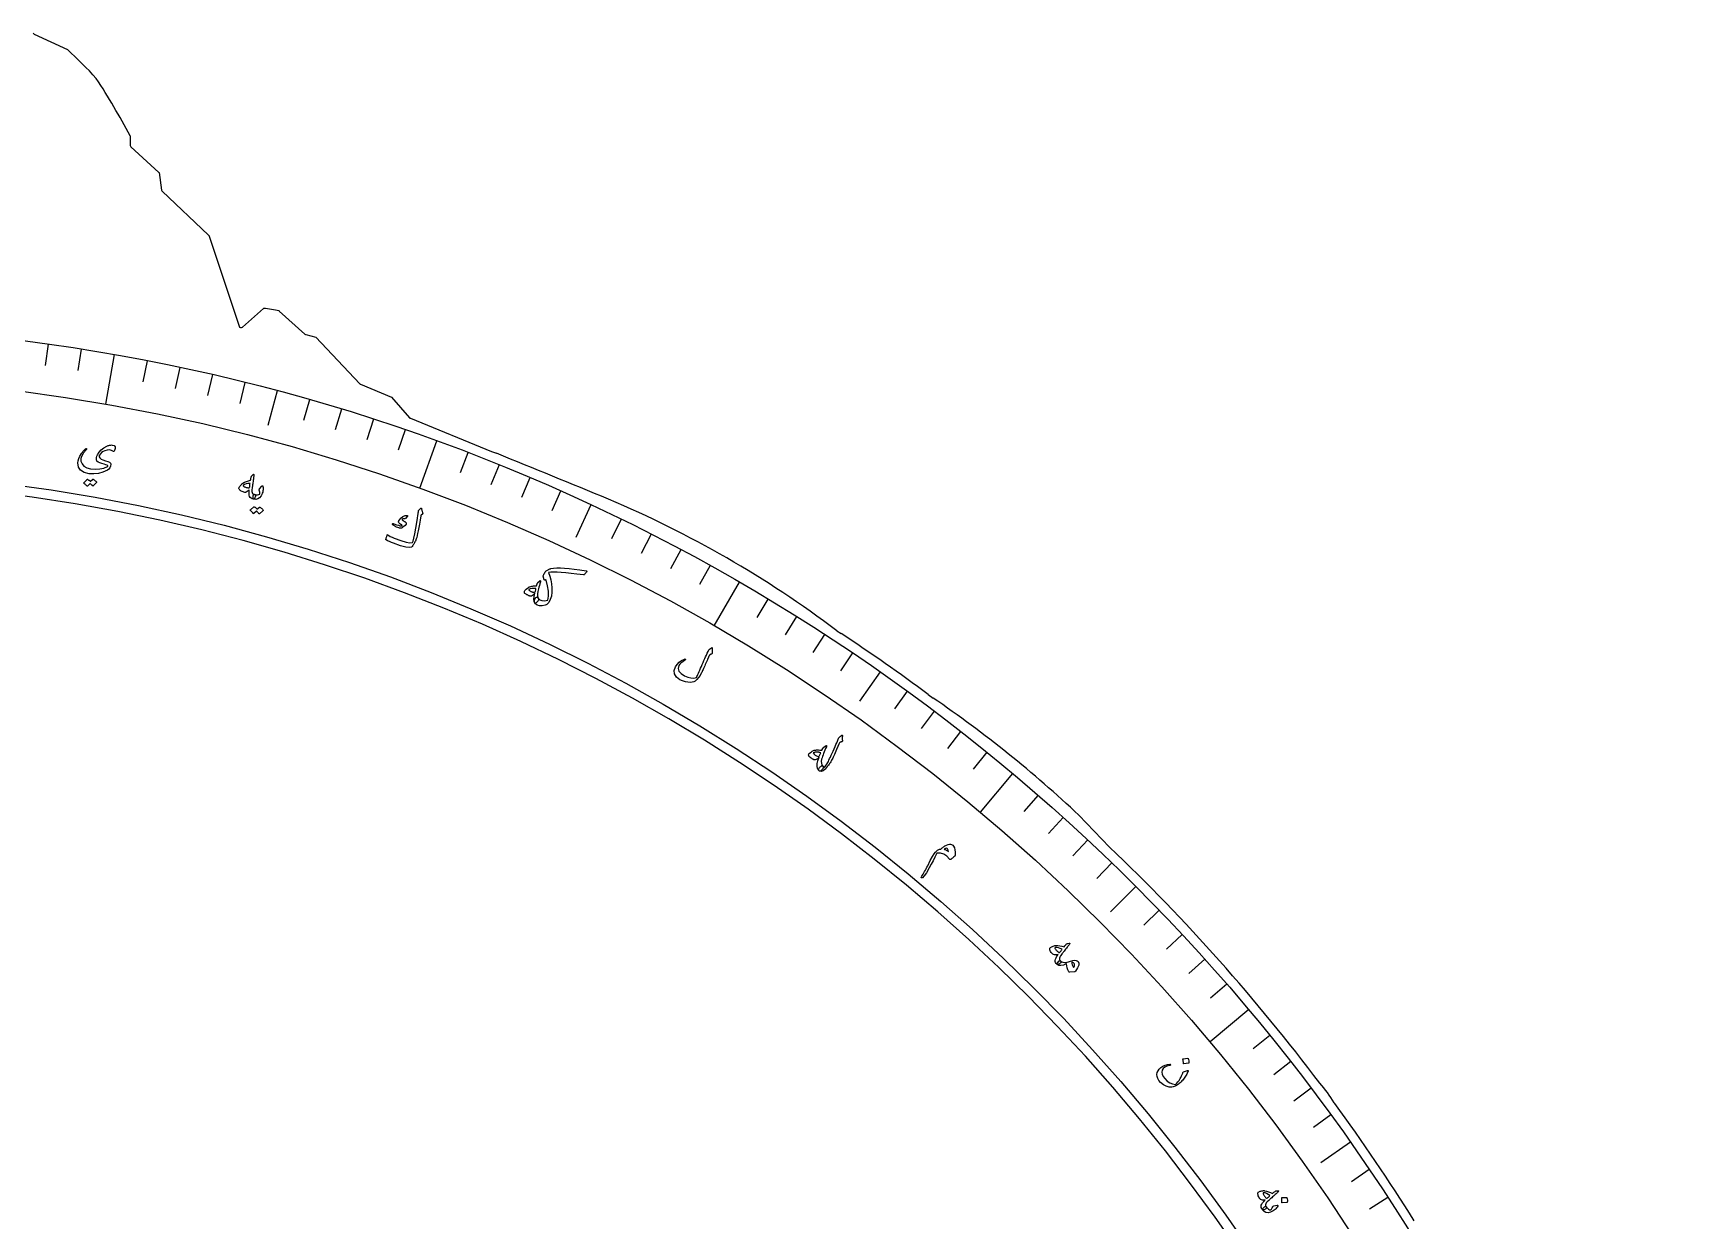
# Model space of a CAD drawing. Header units: millimetres. Extents: x -140 to 140, y -140 to 184.
# Drawn here: x 18.3 to 139.3, y 74.2 to 160.5 of the extents above; entities that cross this region are included whole.
import ezdxf

# ---------------------------------------------------------------- set-up
doc = ezdxf.new("R2010")
doc.units = ezdxf.units.MM
for name, color, linetype in [('CUT_INNER', 6, 'Continuous'), ('CUT_OUTER', 1, 'Continuous'), ('ENGRAVE', 7, 'Continuous'), ('ENGRAVE_FINE', 8, 'Continuous'), ('TEXT', 5, 'Continuous')]:
    doc.layers.add(name, color=color, linetype=linetype)

msp = doc.modelspace()

# ---------------------------------------------------------------- linework, layer by layer
at = {"layer": 'CUT_INNER'}
msp.add_arc((0, 0), 128.1, 95.976562, 87.539062, dxfattribs=at)
at = {"layer": 'CUT_OUTER'}
for points in [[(18.3798, 160.4662), (20.7954, 159.3522), (20.7983, 159.3507)], [(25.3594, 153.0787), (25.3596, 153.0748), (25.3596, 152.3849)], [(25.4087, 152.274), (27.4471, 150.4199), (27.4496, 150.4173), (27.4503, 150.4137), (27.6328, 149.1392)], [(27.6783, 149.0514), (31.0591, 145.8587), (31.0616, 145.8561), (31.063, 145.8527), (33.2705, 139.2302)], [(33.5124, 139.1655), (35.0504, 140.5323), (35.0533, 140.5346)], [(36.1927, 140.3442), (36.1954, 140.342), (38.0663, 138.6585)], [(38.1302, 138.6245), (38.8508, 138.4441), (38.8541, 138.4431), (38.8566, 138.4406), (42.0635, 135.0462)], [(42.1148, 135.0107), (44.3628, 134.0737), (44.3659, 134.0723), (44.3683, 134.0698), (45.6726, 132.5787)], [(45.7289, 132.5386), (51.6329, 130.1302), (51.9844, 129.9909)], [(76.7499, 117.0866), (77.0641, 116.8808)], [(83.3979, 112.4491), (83.7423, 112.192)], [(94.3545, 103.6599), (96.5773, 101.3547)], [(112.9192, 82.7599), (112.9587, 82.7064)]]:
    msp.add_lwpolyline(points, dxfattribs=at)
for centre, radius, start, end in [((18.4426, 160.6025), 0.15, 203.169499, 245.24133), ((-1.7768, 134.7003), 33.4257, 42.44599, 47.516204), ((-26.0699, 125.5009), 58.3567, 28.201475, 32.970577), ((25.5096, 152.3849), 0.15, 180, 227.711034), ((27.7813, 149.1605), 0.15, 188.146989, 226.639331), ((33.7096, 128.9863), 11.6262, 77.667746, 83.363414), ((33.4128, 139.2776), 0.15, 198.434949, 311.627718), ((38.1666, 138.77), 0.15, 228.01745, 255.938932), ((42.1725, 135.1492), 0.15, 223.372374, 247.372643), ((45.7855, 132.6775), 0.15, 221.178454, 247.808082), ((-1035.2653, -2543.3805), 2886.0052, 67.6936194, 67.8686167), ((29.5218, 54.338), 78.5359, 53.032837, 67.050429), ((0, 0), 140, 53.4375, 56.601563), ((35.6181, 41.4687), 85.5437, 46.63641, 55.766339), ((0.0482, 0.0439), 139.9348, 36.953979, 46.384554), ((104.7671, 77.7987), 9.5431, 31.324029, 41.876539), ((0, 0), 140, 31.992188, 36.210938)]:
    msp.add_arc(centre, radius, start, end, dxfattribs=at)
at = {"layer": 'ENGRAVE'}
for points in [[(24.1868, 137.1699), (23.5503, 133.5604)], [(36.0499, 134.5399), (35.3723, 132.0112)], [(47.6386, 130.886), (46.385, 127.4419)], [(58.8648, 126.236), (57.7584, 123.8633)], [(69.643, 120.6252), (67.8104, 117.4511)], [(79.8912, 114.0964), (78.3895, 111.9519)], [(89.5313, 106.6993), (87.1754, 103.8916)], [(98.4901, 98.4901), (96.6389, 96.6389)], [(106.6993, 89.5313), (103.8916, 87.1754)], [(114.0964, 79.8912), (111.9519, 78.3895)]]:
    msp.add_lwpolyline(points, dxfattribs=at)
for radius in [139.286, 135.6208, 128.814]:
    msp.add_circle((0, 0), radius, dxfattribs=at)
at = {"layer": 'ENGRAVE_FINE'}
for points in [[(19.3849, 137.9305), (19.1663, 136.375)], [(21.7891, 137.5712), (21.5434, 136.0197)], [(26.577, 136.7269), (26.2773, 135.185)], [(28.9592, 136.2423), (28.6326, 134.7058)], [(31.3325, 135.7161), (30.9792, 134.1856)], [(33.6963, 135.1486), (33.3163, 133.6245)], [(38.3924, 133.8903), (37.9595, 132.3803)], [(40.7233, 133.1999), (40.264, 131.6977)], [(43.0417, 132.4689), (42.5563, 130.9749)], [(45.3471, 131.6975), (44.8357, 130.2123)], [(49.9156, 130.0347), (49.3527, 128.5682)], [(52.1775, 129.1437), (51.589, 127.6873)], [(54.4234, 128.2134), (53.8096, 126.7675)], [(56.6527, 127.2441), (56.0138, 125.8091)], [(61.059, 125.1894), (60.3704, 123.7776)], [(63.2345, 124.1047), (62.5214, 122.7051)], [(65.3908, 122.9822), (64.6534, 121.5953)], [(67.5272, 121.8223), (66.7657, 120.4484)], [(71.7376, 119.3914), (70.9286, 118.045)], [(73.8103, 118.1212), (72.9779, 116.7891)], [(75.8606, 116.8151), (75.0051, 115.4977)], [(77.8877, 115.4733), (77.0094, 114.1711)], [(81.8703, 112.6847), (80.947, 111.4139)], [(83.8244, 111.2387), (82.8791, 109.9842)], [(85.753, 109.7589), (84.7859, 108.5211)], [(87.6555, 108.2456), (86.667, 107.0248)], [(91.3798, 105.1205), (90.3493, 103.935)], [(93.2005, 103.5097), (92.1495, 102.3423)], [(94.9928, 101.8673), (93.9215, 100.7185)], [(96.7562, 100.194), (95.665, 99.064)], [(100.194, 96.7562), (99.064, 95.665)], [(101.8673, 94.9928), (100.7185, 93.9215)], [(103.5097, 93.2005), (102.3423, 92.1495)], [(105.1205, 91.3798), (103.935, 90.3493)], [(108.2456, 87.6555), (107.0248, 86.667)], [(109.7589, 85.753), (108.5211, 84.7859)], [(111.2387, 83.8244), (109.9842, 82.8791)], [(112.6847, 81.8703), (111.4139, 80.947)], [(115.4733, 77.8877), (114.1711, 77.0094)], [(116.8151, 75.8606), (115.4977, 75.0051)]]:
    msp.add_lwpolyline(points, dxfattribs=at)
at = {"layer": 'TEXT'}
for points in [[(24.1001, 130.1423), (23.9827, 130.2071), (23.8435, 130.2344), (23.6824, 130.2242), (23.4997, 130.1765), (23.3793, 130.1211), (23.2743, 130.0479), (23.1847, 129.957), (23.1104, 129.8485), (23.1009, 129.8258), (23.096, 129.8013), (23.0958, 129.775), (23.1002, 129.7469), (23.1466, 129.6536), (23.2379, 129.5731), (23.374, 129.5054), (23.555, 129.4502), (23.7339, 129.3974), (23.8598, 129.3376), (23.9328, 129.2711), (23.953, 129.198), (23.9305, 129.0568), (23.8798, 128.9367), (23.801, 128.8378), (23.694, 128.76), (23.374, 128.6163), (23.0453, 128.5267), (22.7078, 128.491), (22.361, 128.5094), (21.9945, 128.5994), (21.7359, 128.7595), (21.585, 128.9904), (21.5419, 129.2923), (21.5628, 129.4506), (21.6139, 129.6177), (21.6952, 129.7937), (21.8068, 129.9785), (21.8434, 130.0289), (21.8805, 130.0773), (21.9179, 130.1236), (21.9558, 130.1678), (21.9943, 130.2102), (22.0339, 130.2509), (22.0744, 130.29), (22.1159, 130.3274), (22.1373, 130.3421), (22.155, 130.3465), (22.1689, 130.3407), (22.1791, 130.3246), (22.1832, 130.306), (22.1819, 130.2883), (22.1753, 130.2716), (22.1634, 130.2557), (21.9613, 130.0269), (21.8284, 129.8121), (21.7645, 129.6114), (21.7692, 129.425), (21.8499, 129.2158), (21.9924, 129.0536), (22.1967, 128.9382), (22.463, 128.8692), (22.8139, 128.8361), (23.1382, 128.8521), (23.4363, 128.9174), (23.7084, 129.0321), (23.7255, 129.0429), (23.7335, 129.0553), (23.7324, 129.0695), (23.7222, 129.0853), (23.6753, 129.1198), (23.5898, 129.1573), (23.4658, 129.1978), (23.3031, 129.2412), (23.1388, 129.2921), (23.0174, 129.354), (22.9391, 129.4271), (22.9037, 129.5113), (22.8968, 129.6043), (22.9071, 129.6986), (22.9344, 129.7944), (22.9789, 129.8917), (23.1005, 130.0767), (23.2528, 130.2397), (23.4359, 130.3807), (23.6499, 130.4995), (23.7061, 130.5266), (23.76, 130.5491), (23.8115, 130.5671), (23.8608, 130.5805), (23.9075, 130.5896), (23.9515, 130.5947), (23.9928, 130.5959), (24.0313, 130.593), (24.1765, 130.552), (24.2551, 130.471), (24.2671, 130.35), (24.2127, 130.1891), (24.1865, 130.1479), (24.1591, 130.1264), (24.1303, 130.1245), (24.1001, 130.1423)], [(34.3004, 128.4452), (34.3291, 128.4629), (34.3475, 128.461), (34.3556, 128.4396), (34.3533, 128.3987), (34.3496, 128.3746), (34.345, 128.3411), (34.3394, 128.2983), (34.3328, 128.2461), (34.3249, 128.1841), (34.3153, 128.1119), (34.3039, 128.0296), (34.2908, 127.9371), (34.278, 127.8462), (34.2665, 127.7648), (34.2562, 127.6929), (34.2472, 127.6306), (34.2396, 127.578), (34.2334, 127.5355), (34.2286, 127.5029), (34.2252, 127.4804), (34.2075, 127.3374), (34.2066, 127.2229), (34.2224, 127.1368), (34.2549, 127.0791), (34.2817, 127.0529), (34.3168, 127.031), (34.36, 127.0134), (34.4116, 127.0003), (34.4406, 126.9871), (34.4599, 126.9658), (34.4694, 126.9366), (34.4692, 126.8994), (34.4611, 126.8567), (34.4482, 126.8148), (34.4305, 126.7738), (34.4079, 126.7335), (34.3841, 126.7004), (34.3614, 126.6771), (34.3398, 126.6637), (34.3194, 126.6601), (34.2213, 126.6877), (34.1413, 126.7285), (34.0794, 126.7827), (34.0358, 126.8501), (34.0078, 126.9395), (33.9946, 127.0507), (33.9964, 127.1837), (34.013, 127.3386), (33.9355, 127.2623), (33.8622, 127.2056), (33.7933, 127.1685), (33.7285, 127.151), (33.6799, 127.1514), (33.6252, 127.1611), (33.5644, 127.18), (33.4973, 127.208), (33.4283, 127.2439), (33.3718, 127.2795), (33.3278, 127.3148), (33.2964, 127.3498), (33.2738, 127.3888), (33.2619, 127.4266), (33.2608, 127.463), (33.2705, 127.4982), (33.2907, 127.54), (33.3184, 127.5848), (33.3534, 127.6328), (33.3959, 127.684), (33.4415, 127.7345), (33.4802, 127.7742), (33.5121, 127.803), (33.5371, 127.821), (33.667, 127.8871), (33.805, 127.9448), (33.9512, 127.9942), (34.1055, 128.0353), (34.1198, 128.1092), (34.1329, 128.1728), (34.1448, 128.2261), (34.1555, 128.2691), (34.1672, 128.3045), (34.1822, 128.3349), (34.2005, 128.3604), (34.2221, 128.381)], [(22.6251, 128.1133), (22.6307, 128.1172), (22.6379, 128.119), (22.6466, 128.1184), (22.6569, 128.1156), (22.6918, 128.0948), (22.7252, 128.0727), (22.7572, 128.0493), (22.7878, 128.0248), (22.817, 127.9987), (22.8452, 127.9708), (22.8724, 127.9411), (22.8984, 127.9096), (22.903, 127.9005), (22.9041, 127.8916), (22.9017, 127.8829), (22.896, 127.8742), (22.6618, 127.6137), (22.6562, 127.6107), (22.6489, 127.612), (22.6398, 127.6176), (22.6291, 127.6274), (22.6221, 127.636), (22.6103, 127.6482), (22.5938, 127.6639), (22.5726, 127.6832), (22.5464, 127.7063), (22.5151, 127.7336), (22.4786, 127.765), (22.4369, 127.8005), (22.2531, 127.5981), (22.2453, 127.5923), (22.2365, 127.5921), (22.2267, 127.5975), (22.2159, 127.6086), (22.2066, 127.6182), (22.1918, 127.6327), (22.1716, 127.6521), (22.1458, 127.6764), (22.114, 127.7058), (22.0758, 127.7402), (22.0312, 127.7797), (21.98, 127.8243), (21.9751, 127.8311), (21.9735, 127.8373), (21.9752, 127.843), (21.9802, 127.8481), (22.2149, 128.0976), (22.2205, 128.1016), (22.2277, 128.1033), (22.2364, 128.1028), (22.2467, 128.1), (22.2767, 128.084), (22.3054, 128.0665), (22.3329, 128.0474), (22.3592, 128.0268), (22.3842, 128.0049), (22.4081, 127.982), (22.4308, 127.958), (22.4524, 127.933)], [(34.0705, 127.7974), (33.9206, 127.7869), (33.7886, 127.7598), (33.6747, 127.7163), (33.5789, 127.6562), (33.5711, 127.6466), (33.5687, 127.6366), (33.5718, 127.6262), (33.5803, 127.6154), (33.6154, 127.588), (33.6548, 127.5638), (33.6986, 127.5428), (33.7467, 127.5249), (33.7992, 127.5101), (33.8561, 127.4984), (33.9174, 127.4898), (33.983, 127.4844), (33.9935, 127.4849), (34.0052, 127.4876), (34.0179, 127.4926), (34.0317, 127.4998), (34.0377, 127.5313), (34.0434, 127.5645), (34.0488, 127.5993), (34.0538, 127.6357), (34.0585, 127.6737), (34.0628, 127.7133), (34.0669, 127.7546), (34.0705, 127.7974)], [(34.7624, 127.3958), (34.9323, 127.6011), (34.955, 127.6225), (34.974, 127.6272), (34.9896, 127.6151), (35.0015, 127.5862), (35.0159, 127.5054), (35.022, 127.4237), (35.0196, 127.341), (35.0087, 127.2573), (34.9891, 127.1722), (34.9604, 127.0853), (34.9226, 126.9966), (34.8756, 126.9061), (34.7689, 126.7613), (34.6406, 126.6721), (34.4908, 126.6384), (34.3194, 126.6601), (34.3037, 126.6773), (34.2939, 126.7187), (34.2903, 126.7844), (34.2926, 126.8743), (34.2989, 126.921), (34.3101, 126.9577), (34.3262, 126.9846), (34.3472, 127.0015), (34.3616, 127.0062), (34.3772, 127.0075), (34.3938, 127.0056), (34.4116, 127.0003), (34.5168, 126.9752), (34.6133, 126.9718), (34.701, 126.99), (34.7799, 127.0298), (34.784, 127.0335), (34.7866, 127.0391), (34.7876, 127.0467), (34.7872, 127.0562), (34.7869, 127.1136), (34.7799, 127.1739), (34.7659, 127.2371), (34.7452, 127.3031), (34.7392, 127.3276), (34.74, 127.3512), (34.7478, 127.374), (34.7624, 127.3958)], [(34.7615, 126.0806), (34.7675, 126.084), (34.7748, 126.0851), (34.7835, 126.0837), (34.7935, 126.0799), (34.8265, 126.0558), (34.8579, 126.0306), (34.8877, 126.0044), (34.916, 125.977), (34.9429, 125.9482), (34.9685, 125.9177), (34.9929, 125.8855), (35.016, 125.8517), (35.0197, 125.8423), (35.02, 125.8333), (35.0168, 125.8248), (35.0103, 125.8167), (34.7517, 125.5796), (34.7458, 125.5772), (34.7385, 125.5792), (34.73, 125.5856), (34.7202, 125.5964), (34.714, 125.6057), (34.7034, 125.6189), (34.6883, 125.6361), (34.6689, 125.6573), (34.6448, 125.6829), (34.616, 125.713), (34.5824, 125.7478), (34.5441, 125.7871), (34.3413, 125.6032), (34.3329, 125.5981), (34.324, 125.5987), (34.3148, 125.6051), (34.305, 125.6171), (34.2966, 125.6275), (34.2832, 125.6434), (34.2647, 125.6647), (34.2412, 125.6914), (34.2121, 125.7236), (34.1771, 125.7616), (34.1361, 125.8051), (34.0891, 125.8544), (34.0848, 125.8617), (34.0838, 125.868), (34.086, 125.8735), (34.0915, 125.8781), (34.3496, 126.1042), (34.3556, 126.1076), (34.3629, 126.1087), (34.3716, 126.1073), (34.3816, 126.1036), (34.4101, 126.0848), (34.4373, 126.0645), (34.463, 126.0429), (34.4874, 126.0199), (34.5104, 125.9957), (34.5321, 125.9706), (34.5526, 125.9445), (34.5718, 125.9176)], [(46.5413, 125.9663), (46.5478, 125.9192), (46.5559, 125.8737), (46.5658, 125.83), (46.5773, 125.7881), (46.5907, 125.7477), (46.6063, 125.7089), (46.624, 125.6717), (46.6439, 125.636), (46.6499, 125.6178), (46.6476, 125.6002), (46.637, 125.583), (46.618, 125.5662), (46.5101, 125.481), (46.4992, 125.4715), (46.4908, 125.4631), (46.485, 125.4559), (46.4817, 125.4498), (46.4324, 125.1294), (46.3856, 124.8407), (46.3413, 124.5837), (46.2998, 124.3583), (46.2608, 124.1648), (46.2243, 124.0036), (46.1903, 123.8745), (46.1589, 123.7777), (46.0919, 123.598), (46.0674, 123.5422), (46.0401, 123.4872), (46.01, 123.433), (45.9771, 123.3796), (45.9411, 123.327), (45.9018, 123.2755), (45.8593, 123.2248), (45.8135, 123.1752), (45.6711, 123.1291), (45.4068, 123.1598), (45.0202, 123.2665), (44.5108, 123.448), (44.3539, 123.5107), (44.2101, 123.5726), (44.0794, 123.6338), (43.962, 123.6943), (43.9524, 123.7032), (43.9469, 123.7132), (43.9455, 123.7243), (43.9481, 123.7367), (43.9648, 123.7944), (43.9804, 123.8467), (43.9949, 123.8938), (44.0083, 123.9355), (44.0208, 123.9724), (44.0324, 124.0048), (44.0433, 124.0329), (44.0534, 124.0566), (44.0598, 124.0696), (44.0674, 124.0755), (44.076, 124.0743), (44.0857, 124.0659), (44.1625, 124.0092), (44.2665, 123.9506), (44.3977, 123.8899), (44.5561, 123.827), (45.0347, 123.654), (45.4169, 123.54), (45.7032, 123.4857), (45.8938, 123.492), (45.9351, 123.6038), (45.9878, 123.8153), (46.0518, 124.1264), (46.1268, 124.5374), (46.1982, 124.9501), (46.2507, 125.2628), (46.2846, 125.4754), (46.2999, 125.5879), (46.3032, 125.6191), (46.3062, 125.6482), (46.3091, 125.6753), (46.3117, 125.7004), (46.314, 125.7233), (46.316, 125.7437), (46.3176, 125.7616), (46.3188, 125.7771), (46.3235, 125.8101), (46.3333, 125.8396), (46.3482, 125.8656), (46.3682, 125.8883), (46.4906, 126.0017), (46.5, 126.0089), (46.5086, 126.0128), (46.5164, 126.0133), (46.5236, 126.0104), (46.5307, 126.0023), (46.536, 125.9922), (46.5395, 125.9802), (46.5413, 125.9663)], [(45.5115, 125.476), (45.5181, 125.4726), (45.5232, 125.4676), (45.5266, 125.4611), (45.5285, 125.4532), (45.5278, 125.4469), (45.526, 125.4405), (45.5231, 125.434), (45.5191, 125.4274), (45.3703, 125.2606), (45.3536, 125.2443), (45.3381, 125.2327), (45.3238, 125.2259), (45.3107, 125.2239), (45.2593, 125.2277), (45.2134, 125.2247), (45.1729, 125.2152), (45.1379, 125.1989), (45.128, 125.1874), (45.1298, 125.1706), (45.1434, 125.1485), (45.1687, 125.1212), (45.1868, 125.1066), (45.2059, 125.0922), (45.2258, 125.0779), (45.2466, 125.0639), (45.2684, 125.05), (45.2916, 125.0362), (45.3161, 125.0223), (45.3419, 125.0085), (45.4219, 124.9355), (45.423, 124.8447), (45.3453, 124.7363), (45.189, 124.61), (45.1314, 124.5765), (45.0785, 124.5532), (45.0304, 124.5402), (44.9871, 124.5373), (44.9429, 124.5437), (44.8849, 124.5607), (44.8129, 124.5884), (44.727, 124.6268), (44.6835, 124.6474), (44.6428, 124.6685), (44.6049, 124.6901), (44.5698, 124.7123), (44.5372, 124.7343), (44.507, 124.7555), (44.479, 124.7758), (44.4534, 124.7954), (44.4391, 124.8116), (44.4304, 124.8274), (44.4273, 124.8428), (44.4297, 124.8578), (44.4372, 124.8715), (44.4478, 124.8794), (44.4616, 124.8815), (44.4786, 124.8778), (44.5315, 124.8629), (44.5911, 124.845), (44.6575, 124.8241), (44.7307, 124.8002), (44.8673, 124.7556), (44.9757, 124.7257), (45.0559, 124.7105), (45.1081, 124.7101), (45.1157, 124.7123), (45.121, 124.7169), (45.1241, 124.7239), (45.1248, 124.7332), (45.1235, 124.7397), (45.1192, 124.7467), (45.112, 124.7542), (45.1019, 124.7623), (45.0038, 124.8269), (44.9635, 124.856), (44.931, 124.8864), (44.9064, 124.9181), (44.8895, 124.9512), (44.878, 124.9871), (44.8757, 125.0207), (44.8825, 125.052), (44.8984, 125.0812), (45.041, 125.265), (45.1908, 125.3921), (45.3476, 125.4625), (45.5115, 125.476)], [(58.5111, 121.4547), (58.5507, 121.4435), (58.5693, 121.4234), (58.5669, 121.3944), (58.5436, 121.3564), (58.4292, 121.2203), (58.3979, 121.1865), (58.3682, 121.1628), (58.3401, 121.1492), (58.3135, 121.1457), (57.8461, 121.2095), (57.4212, 121.2609), (57.0389, 121.3005), (56.6992, 121.3285), (56.4022, 121.3448), (56.1481, 121.3489), (55.937, 121.3411), (55.7688, 121.3217), (55.8712, 121.059), (55.9486, 120.7859), (56.001, 120.5027), (56.0284, 120.2092), (56.0259, 119.8831), (55.9857, 119.5982), (55.9083, 119.3545), (55.794, 119.1518), (55.726, 119.0686), (55.6605, 119.0046), (55.5977, 118.96), (55.5375, 118.9346), (55.3196, 118.898), (55.1286, 118.9046), (54.9643, 118.9548), (54.8266, 119.0485), (54.7779, 119.1113), (54.7554, 119.1869), (54.759, 119.2751), (54.7888, 119.3762), (54.8241, 119.4515), (54.8625, 119.5017), (54.9038, 119.5269), (54.9482, 119.527), (54.9662, 119.5177), (54.9866, 119.5007), (55.0094, 119.4762), (55.0346, 119.4441), (55.149, 119.3347), (55.3025, 119.275), (55.4951, 119.2649), (55.7273, 119.3041), (55.7748, 119.6084), (55.7693, 119.9551), (55.7099, 120.3444), (55.5962, 120.7762), (55.5912, 120.7847), (55.5839, 120.7894), (55.5743, 120.7903), (55.5623, 120.7874), (55.5082, 120.7735), (55.4961, 120.7713), (55.4857, 120.7742), (55.4772, 120.7822), (55.4704, 120.7952), (55.3863, 121.0664), (55.3889, 121.0829), (55.4029, 121.1169), (55.428, 121.1684), (55.4645, 121.2373), (55.5056, 121.3094), (55.5434, 121.3669), (55.5777, 121.4099), (55.6087, 121.4382), (55.6547, 121.4713), (55.7001, 121.5008), (55.7446, 121.527), (55.7885, 121.5497), (55.8317, 121.5691), (55.8743, 121.5856), (55.9165, 121.5991), (55.958, 121.6096), (56.1488, 121.6361), (56.3762, 121.6499), (56.6403, 121.651), (56.9411, 121.639), (57.2785, 121.6137), (57.6527, 121.5748), (58.0635, 121.5219), (58.5111, 121.4547)], [(55.0346, 119.4441), (55.05, 119.3942), (55.0444, 119.3372), (55.0178, 119.2732), (54.9703, 119.2022), (54.905, 119.128), (54.8521, 119.0852), (54.8116, 119.074), (54.7835, 119.0942), (54.7351, 119.2191), (54.72, 119.3829), (54.7382, 119.5859), (54.7896, 119.828), (54.6918, 119.7167), (54.6063, 119.6405), (54.5332, 119.5996), (54.4725, 119.594), (54.4446, 119.6011), (54.4152, 119.6104), (54.3844, 119.6219), (54.3523, 119.6357), (54.3188, 119.6512), (54.2839, 119.6679), (54.2477, 119.6856), (54.2101, 119.7045), (54.1455, 119.7416), (54.0962, 119.7743), (54.062, 119.8029), (54.0431, 119.8273), (54.0264, 119.8818), (54.0229, 119.9298), (54.0325, 119.9714), (54.0553, 120.0065), (54.1621, 120.1092), (54.2503, 120.187), (54.3199, 120.2399), (54.3707, 120.2679), (54.4311, 120.289), (54.4932, 120.3071), (54.5569, 120.3222), (54.6224, 120.3345), (54.69, 120.3438), (54.7604, 120.3502), (54.8336, 120.3538), (54.9095, 120.3544), (54.955, 120.5015), (54.9645, 120.5318), (54.9762, 120.5574), (54.99, 120.5783), (55.006, 120.5944), (55.1543, 120.7203), (55.1791, 120.733), (55.1933, 120.7251), (55.1971, 120.6967), (55.1905, 120.6479), (55.1489, 120.5015), (55.1116, 120.3669), (55.0786, 120.2441), (55.0498, 120.133), (55.0259, 120.0338), (55.0073, 119.9463), (54.9942, 119.8706), (54.9864, 119.8068), (54.9818, 119.6971), (54.9883, 119.6002), (55.0059, 119.5158), (55.0346, 119.4441)], [(54.8658, 120.1548), (54.6978, 120.1695), (54.5535, 120.1615), (54.4329, 120.1307), (54.336, 120.0773), (54.3549, 120.0473), (54.3829, 120.0174), (54.4201, 119.9877), (54.4665, 119.958), (54.4945, 119.9438), (54.5233, 119.9306), (54.5528, 119.9184), (54.583, 119.9072), (54.6141, 119.8975), (54.6464, 119.8896), (54.6798, 119.8837), (54.7143, 119.8796), (54.7594, 119.8865), (54.7962, 119.9176), (54.8247, 119.9729), (54.8449, 120.0524), (54.851, 120.0905), (54.8565, 120.1203), (54.8614, 120.1417), (54.8658, 120.1548)], [(67.6261, 115.8463), (67.6382, 115.8531), (67.6503, 115.856), (67.6623, 115.8549), (67.6743, 115.8499), (67.6844, 115.8415), (67.6905, 115.8302), (67.6927, 115.8162), (67.6909, 115.7994), (67.6776, 115.7031), (67.6725, 115.6162), (67.6757, 115.5386), (67.6872, 115.4703), (67.6889, 115.4472), (67.681, 115.4263), (67.6634, 115.4077), (67.6363, 115.3913), (67.6211, 115.3846), (67.6066, 115.378), (67.5928, 115.3716), (67.5797, 115.3654), (67.5674, 115.3596), (67.556, 115.3544), (67.5455, 115.3497), (67.536, 115.3457), (67.5193, 115.3378), (67.5038, 115.326), (67.4893, 115.3101), (67.4759, 115.2901), (67.4458, 115.2293), (67.4138, 115.1625), (67.3801, 115.0897), (67.3445, 115.0108), (67.3069, 114.9261), (67.2671, 114.8356), (67.2249, 114.7393), (67.1806, 114.6372), (67.1377, 114.5346), (67.0966, 114.4385), (67.0574, 114.349), (67.02, 114.2661), (66.9846, 114.1894), (66.9512, 114.1187), (66.9198, 114.0538), (66.8905, 113.9948), (66.7965, 113.8244), (66.6895, 113.6736), (66.5697, 113.5421), (66.437, 113.4301), (66.3398, 113.3756), (66.2199, 113.3427), (66.0773, 113.3316), (65.912, 113.3421), (65.7424, 113.3695), (65.5903, 113.4076), (65.4557, 113.4562), (65.3385, 113.5155), (65.0763, 113.7185), (64.9339, 113.9436), (64.9113, 114.1913), (65.0089, 114.4618), (65.128, 114.637), (65.2783, 114.7894), (65.4598, 114.919), (65.6726, 115.0255), (65.687, 115.0305), (65.6997, 115.0315), (65.7106, 115.0283), (65.7198, 115.0211), (65.7282, 115.011), (65.7332, 115.001), (65.735, 114.9913), (65.7335, 114.9817), (65.729, 114.9688), (65.7221, 114.9578), (65.7129, 114.9487), (65.7014, 114.9414), (65.5365, 114.8341), (65.4088, 114.7354), (65.3182, 114.6453), (65.2648, 114.5639), (65.2179, 114.3498), (65.2677, 114.1532), (65.4141, 113.9737), (65.6571, 113.811), (65.899, 113.7042), (66.1256, 113.6493), (66.3371, 113.6464), (66.5336, 113.6957), (66.5656, 113.7562), (66.6014, 113.8279), (66.6411, 113.9105), (66.6847, 114.0042), (66.7321, 114.1093), (66.7832, 114.2261), (66.838, 114.3547), (66.8965, 114.4949), (66.9583, 114.6388), (67.0197, 114.7801), (67.0807, 114.9188), (67.1412, 115.0548), (67.2016, 115.1882), (67.262, 115.3187), (67.3224, 115.4464), (67.3828, 115.5712), (67.4361, 115.6942), (67.4444, 115.7069), (67.4535, 115.7181), (67.4634, 115.7276), (67.4741, 115.7356)], [(77.0848, 109.4686), (77.1015, 109.4799), (77.1172, 109.4853), (77.1318, 109.4849), (77.1453, 109.4786), (77.1548, 109.4693), (77.1606, 109.4571), (77.1625, 109.4423), (77.1608, 109.4247), (77.1437, 109.3394), (77.1377, 109.2577), (77.1426, 109.1796), (77.1586, 109.1051), (77.1604, 109.0759), (77.1519, 109.051), (77.1331, 109.0304), (77.104, 109.0142), (77.0868, 109.0072), (77.0693, 109.0003), (77.0517, 108.9936), (77.0339, 108.987), (77.016, 108.9804), (76.9984, 108.9737), (76.981, 108.9669), (76.9638, 108.9598), (76.9437, 108.9276), (76.8977, 108.8303), (76.8257, 108.6682), (76.7276, 108.4411), (76.6739, 108.3162), (76.6228, 108.1993), (76.5743, 108.0904), (76.5285, 107.9896), (76.4852, 107.8971), (76.4444, 107.8134), (76.4062, 107.7383), (76.3706, 107.672), (76.3356, 107.6104), (76.2994, 107.5496), (76.262, 107.4897), (76.2234, 107.4307), (76.1835, 107.3723), (76.1421, 107.3144), (76.0992, 107.2569), (76.0548, 107.1998), (75.8928, 107.0181), (75.746, 106.904), (75.6147, 106.8576), (75.4986, 106.8788), (75.4545, 106.9081), (75.4288, 106.9449), (75.4213, 106.9891), (75.4322, 107.0407), (75.4563, 107.0935), (75.4886, 107.141), (75.5292, 107.1834), (75.578, 107.2206), (75.6294, 107.2505), (75.6734, 107.2647), (75.7099, 107.2632), (75.7389, 107.246), (75.759, 107.2295), (75.7771, 107.2148), (75.7931, 107.2018), (75.8071, 107.1906), (75.8195, 107.1814), (75.8308, 107.1744), (75.8411, 107.1697), (75.8502, 107.1673), (75.8982, 107.2047), (75.9542, 107.2736), (76.0181, 107.3741), (76.09, 107.5061), (76.1303, 107.5862), (76.1752, 107.679), (76.2249, 107.7843), (76.2791, 107.9022), (76.3384, 108.0328), (76.403, 108.1761), (76.4728, 108.3321), (76.548, 108.5009), (76.6211, 108.6662), (76.6849, 108.8116), (76.7396, 108.9371), (76.785, 109.0428), (76.8214, 109.1285), (76.8491, 109.194), (76.868, 109.2394), (76.8781, 109.2646), (76.8937, 109.2958), (76.9152, 109.3259), (76.9425, 109.3548), (76.9757, 109.3826), (76.9939, 109.3954), (77.0109, 109.4075), (77.0265, 109.4192), (77.0408, 109.4302), (77.0537, 109.4407), (77.0654, 109.4505), (77.0758, 109.4599), (77.0848, 109.4686)], [(75.6429, 107.7398), (75.6159, 107.585), (75.6234, 107.4508), (75.6654, 107.3371), (75.7421, 107.2438), (75.7622, 107.217), (75.7698, 107.1834), (75.7649, 107.1431), (75.7474, 107.0961), (75.7354, 107.0732), (75.7222, 107.0504), (75.708, 107.0278), (75.6927, 107.0053), (75.6761, 106.9835), (75.6579, 106.9628), (75.6381, 106.9433), (75.6167, 106.9248), (75.5788, 106.8965), (75.5461, 106.8788), (75.5186, 106.8719), (75.4963, 106.8756), (75.4434, 106.913), (75.3992, 106.9585), (75.3637, 107.0123), (75.337, 107.0742), (75.312, 107.2321), (75.3248, 107.4189), (75.3755, 107.6347), (75.4641, 107.8795), (75.3476, 107.7793), (75.2489, 107.7146), (75.1678, 107.6853), (75.1043, 107.6914), (75.0766, 107.7041), (75.048, 107.7187), (75.0185, 107.735), (74.9883, 107.7531), (74.9569, 107.7731), (74.9244, 107.7951), (74.8906, 107.8192), (74.8555, 107.8454), (74.7926, 107.8956), (74.7465, 107.9376), (74.7172, 107.9716), (74.7049, 107.9974), (74.6951, 108.0547), (74.6991, 108.1037), (74.7168, 108.1444), (74.7483, 108.1768), (74.8681, 108.263), (74.9649, 108.3269), (75.0387, 108.3687), (75.0895, 108.3883), (75.149, 108.4012), (75.2121, 108.4105), (75.2786, 108.4162), (75.3485, 108.4183), (75.422, 108.4167), (75.4989, 108.4114), (75.5793, 108.4025), (75.6632, 108.3899), (75.7335, 108.5318), (75.7428, 108.5484), (75.7515, 108.5635), (75.7594, 108.5773), (75.7668, 108.5898), (75.7739, 108.6007), (75.7812, 108.6096), (75.7887, 108.6166), (75.7963, 108.6218), (75.9661, 108.7276), (75.9933, 108.7385), (76.0062, 108.7283), (76.005, 108.6969), (75.9895, 108.6444), (75.931, 108.521), (75.8771, 108.4005), (75.8277, 108.2827), (75.7829, 108.1677), (75.7422, 108.0557), (75.7054, 107.9471), (75.6722, 107.8418), (75.6429, 107.7398)], [(75.5788, 108.2006), (75.5511, 108.2097), (75.5221, 108.2186), (75.4918, 108.2273), (75.46, 108.2357), (75.4267, 108.2431), (75.3916, 108.2488), (75.3547, 108.2527), (75.316, 108.2549), (75.2779, 108.2566), (75.2406, 108.2561), (75.204, 108.2532), (75.1682, 108.2479), (75.1334, 108.2402), (75.0998, 108.2299), (75.0674, 108.217), (75.0361, 108.2014), (75.0863, 108.1174), (75.1623, 108.0458), (75.2641, 107.9866), (75.3917, 107.9396), (75.4168, 107.9397), (75.4424, 107.9507), (75.4685, 107.9728), (75.4952, 108.0058)], [(84.3026, 101.2097), (84.3508, 101.251), (84.4001, 101.2909), (84.4506, 101.3296), (84.5023, 101.3669), (84.5552, 101.4023), (84.6095, 101.435), (84.665, 101.465), (84.7218, 101.4923), (84.8329, 101.5351), (84.9308, 101.5588), (85.0155, 101.5636), (85.0869, 101.5494), (85.1723, 101.4998), (85.2416, 101.4157), (85.2947, 101.2972), (85.3315, 101.1443), (85.3388, 101.099), (85.3448, 101.0536), (85.3494, 101.0081), (85.3526, 100.9625), (85.3545, 100.9166), (85.3555, 100.8702), (85.3554, 100.8235), (85.3543, 100.7763), (85.3521, 100.7503), (85.3465, 100.7278), (85.3375, 100.7088), (85.3251, 100.6933), (85.2633, 100.6409), (85.2079, 100.5944), (85.1587, 100.5538), (85.1159, 100.519), (85.08, 100.4906), (85.0517, 100.4689), (85.0309, 100.4539), (85.0178, 100.4456), (84.9974, 100.4391), (84.9788, 100.4402), (84.9619, 100.4486), (84.9469, 100.4645), (84.7433, 100.692), (84.526, 100.8419), (84.2954, 100.9142), (84.052, 100.9089), (84.0295, 100.9021), (84.0112, 100.8919), (83.997, 100.8782), (83.9869, 100.8612), (83.8707, 100.6146), (83.7452, 100.3618), (83.6103, 100.1027), (83.466, 99.8374), (83.2618, 99.4888), (83.0987, 99.2513), (82.977, 99.1246), (82.8969, 99.1087), (82.884, 99.1259), (82.8832, 99.1507), (82.8946, 99.1834), (82.918, 99.2237), (82.9723, 99.3034), (83.0266, 99.3881), (83.0808, 99.4781), (83.1348, 99.5732), (83.189, 99.673), (83.2435, 99.7771), (83.2983, 99.8853), (83.3534, 99.9977), (83.5381, 100.3748), (83.6939, 100.6656), (83.8212, 100.8701), (83.9201, 100.988), (83.9744, 101.036), (84.0272, 101.0779), (84.0784, 101.1138), (84.1281, 101.1436), (84.1757, 101.1678), (84.2206, 101.1869), (84.2629, 101.2009), (84.3026, 101.2097)], [(84.5515, 101.1907), (84.589, 101.179), (84.6271, 101.1652), (84.666, 101.1491), (84.7055, 101.1308), (84.7456, 101.1105), (84.786, 101.0882), (84.8268, 101.0641), (84.8679, 101.0381), (84.8492, 101.1212), (84.8259, 101.1845), (84.798, 101.2279), (84.7657, 101.2515), (84.7144, 101.2641), (84.6615, 101.2582), (84.6073, 101.2337), (84.5515, 101.1907)], [(93.6494, 94.3635), (93.6831, 94.3646), (93.6982, 94.3538), (93.6945, 94.3312), (93.6722, 94.2968), (93.657, 94.2777), (93.6364, 94.251), (93.6102, 94.2166), (93.5785, 94.1746), (93.5408, 94.1248), (93.4966, 94.067), (93.4457, 94.0012), (93.3884, 93.9275), (93.332, 93.855), (93.2815, 93.7901), (93.2369, 93.7329), (93.1981, 93.6833), (93.1653, 93.6415), (93.1387, 93.6077), (93.1184, 93.5818), (93.1042, 93.564), (93.0178, 93.4487), (92.96, 93.3498), (92.9309, 93.2672), (92.9304, 93.201), (92.9406, 93.165), (92.9601, 93.1285), (92.989, 93.0918), (93.0271, 93.0547), (93.0457, 93.0288), (93.0519, 93.0008), (93.0456, 92.9708), (93.0269, 92.9386), (92.9987, 92.9056), (92.9666, 92.8757), (92.9308, 92.8488), (92.8912, 92.8251), (92.8541, 92.8083), (92.8228, 92.7994), (92.7974, 92.7985), (92.778, 92.8055), (92.7065, 92.8783), (92.6574, 92.9535), (92.6307, 93.0312), (92.6264, 93.1114), (92.6466, 93.2029), (92.6905, 93.3059), (92.7582, 93.4204), (92.8496, 93.5465), (92.7444, 93.5189), (92.6527, 93.5061), (92.5744, 93.5082), (92.5095, 93.5252), (92.4676, 93.5498), (92.4249, 93.5854), (92.3815, 93.6321), (92.3373, 93.6897), (92.2953, 93.7552), (92.264, 93.8142), (92.2434, 93.8667), (92.2335, 93.9127), (92.2333, 93.9578), (92.2418, 93.9965), (92.259, 94.0286), (92.2849, 94.0543), (92.3232, 94.0805), (92.3695, 94.1056), (92.4238, 94.1299), (92.4861, 94.1531), (92.5508, 94.1742), (92.6042, 94.1894), (92.6461, 94.1986), (92.6768, 94.2017), (92.8223, 94.1944), (92.9708, 94.1758), (93.1222, 94.146), (93.2764, 94.1049), (93.3256, 94.1619), (93.3686, 94.2105), (93.4055, 94.2508), (93.4361, 94.2828), (93.4639, 94.3077), (93.4921, 94.3266), (93.5206, 94.3397), (93.5495, 94.3468)], [(93.1278, 93.9159), (92.9924, 93.9814), (92.8645, 94.0235), (92.744, 94.0424), (92.631, 94.038), (92.6195, 94.0336), (92.6124, 94.0261), (92.6099, 94.0155), (92.6119, 94.0018), (92.6288, 93.9607), (92.6509, 93.9201), (92.6784, 93.88), (92.7113, 93.8405), (92.7495, 93.8016), (92.793, 93.7632), (92.8419, 93.7253), (92.8962, 93.6879), (92.9055, 93.6831), (92.917, 93.6797), (92.9305, 93.6776), (92.946, 93.677), (92.967, 93.7014), (92.9884, 93.7274), (93.0104, 93.7549), (93.0328, 93.784), (93.0558, 93.8146), (93.0793, 93.8468), (93.1033, 93.8806), (93.1278, 93.9159)], [(94.3037, 93.0363), (94.3591, 92.9181), (94.343, 92.7593), (94.2553, 92.5601), (94.0962, 92.3205), (94.0832, 92.3047), (94.0696, 92.2931), (94.0553, 92.2856), (94.0404, 92.2823), (93.6972, 92.2461), (93.6751, 92.2452), (93.6558, 92.2505), (93.6393, 92.2619), (93.6256, 92.2796), (93.5588, 92.4185), (93.5076, 92.5607), (93.4722, 92.7064), (93.4525, 92.8554), (93.2254, 92.7656), (93.0373, 92.7272), (92.8882, 92.7405), (92.778, 92.8055), (92.7718, 92.8189), (92.7725, 92.84), (92.7802, 92.8687), (92.7948, 92.905), (92.841, 92.9847), (92.8854, 93.0413), (92.9281, 93.0747), (92.9691, 93.085), (92.9841, 93.0821), (92.9988, 93.0761), (93.0131, 93.067), (93.0271, 93.0547), (93.1006, 93.0026), (93.1915, 92.9705), (93.2996, 92.9584), (93.4252, 92.9661), (93.4897, 92.979), (93.5921, 93.0038), (93.7322, 93.0405), (93.9102, 93.089), (94.0357, 93.1132), (94.1432, 93.1125), (94.2325, 93.0868), (94.3037, 93.0363)], [(93.8322, 92.9675), (93.8404, 92.8722), (93.8631, 92.7776), (93.9002, 92.6836), (93.9518, 92.5901), (94.0028, 92.6483), (94.033, 92.7072), (94.0424, 92.7671), (94.031, 92.8278), (94.0022, 92.8823), (93.9594, 92.9238), (93.9028, 92.9522), (93.8322, 92.9675)], [(102.2715, 85.9867), (102.2784, 85.9861), (102.2851, 85.9827), (102.2916, 85.9765), (102.2979, 85.9675), (102.3238, 85.8887), (102.3416, 85.8088), (102.3512, 85.728), (102.3526, 85.6463), (102.3506, 85.6365), (102.3463, 85.6294), (102.3399, 85.6249), (102.3312, 85.6231), (101.9837, 85.5745), (101.9738, 85.5752), (101.9668, 85.5809), (101.9626, 85.5916), (101.9613, 85.6072), (101.9601, 85.6208), (101.9579, 85.6418), (101.9544, 85.6702), (101.9499, 85.706), (101.9439, 85.7497), (101.936, 85.8016), (101.9264, 85.8616), (101.915, 85.9299), (101.9144, 85.9397), (101.9163, 85.9465), (101.9208, 85.9503), (101.9278, 85.9511)], [(102.2903, 85.0485), (102.2606, 84.9809), (102.228, 84.9121), (102.1925, 84.8423), (102.1541, 84.7714), (102.1121, 84.6994), (102.0657, 84.6264), (102.0151, 84.5525), (101.9602, 84.4777), (101.9035, 84.4055), (101.8445, 84.3373), (101.7833, 84.2729), (101.7198, 84.2124), (101.6539, 84.1556), (101.5853, 84.1023), (101.5142, 84.0526), (101.4404, 84.0064), (101.3585, 83.9634), (101.2776, 83.9299), (101.1976, 83.906), (101.1185, 83.8917), (100.9102, 83.8931), (100.7039, 83.9509), (100.4994, 84.0648), (100.2965, 84.2349), (100.1716, 84.3761), (100.0844, 84.5186), (100.0348, 84.6626), (100.0229, 84.808), (100.0484, 84.9467), (100.1059, 85.0763), (100.1954, 85.1969), (100.3171, 85.3084), (100.4646, 85.4047), (100.6231, 85.4774), (100.7927, 85.5265), (100.9732, 85.5519), (100.9967, 85.5515), (101.0138, 85.5464), (101.0247, 85.5366), (101.0292, 85.5222), (101.0283, 85.5043), (101.0176, 85.4905), (100.9972, 85.4805), (100.9669, 85.4746), (100.7561, 85.4232), (100.5916, 85.3466), (100.4734, 85.245), (100.4013, 85.1185), (100.3765, 84.9782), (100.3997, 84.8296), (100.4708, 84.6724), (100.5898, 84.5066), (100.7663, 84.3338), (100.9566, 84.2072), (101.1608, 84.1269), (101.3791, 84.0927), (101.3852, 84.0933), (101.3926, 84.0963), (101.4013, 84.1016), (101.4112, 84.1092), (101.4832, 84.1761), (101.5578, 84.2651), (101.6352, 84.3761), (101.7153, 84.5092), (101.7535, 84.5786), (101.7884, 84.644), (101.82, 84.7054), (101.8482, 84.7627), (101.8727, 84.8161), (101.8932, 84.8655), (101.9097, 84.9109), (101.9221, 84.9523), (101.9293, 84.9731), (101.9386, 84.9891), (101.9499, 85.0004), (101.9631, 85.007), (102.2615, 85.1016), (102.2816, 85.1038), (102.2931, 85.0958), (102.296, 85.0773), (102.2903, 85.0485)], [(108.8386, 76.3469), (108.872, 76.342), (108.8849, 76.3287), (108.8773, 76.3071), (108.8492, 76.2772), (108.8309, 76.2611), (108.8059, 76.2384), (108.7741, 76.2092), (108.7355, 76.1735), (108.6896, 76.1311), (108.6358, 76.082), (108.5742, 76.0262), (108.5047, 75.9638), (108.4364, 75.9024), (108.3752, 75.8474), (108.3212, 75.799), (108.2742, 75.757), (108.2346, 75.7216), (108.2025, 75.6931), (108.1779, 75.6712), (108.1608, 75.6561), (108.0554, 75.5579), (107.9811, 75.4708), (107.9378, 75.3947), (107.9257, 75.3296), (107.9293, 75.2923), (107.9421, 75.253), (107.964, 75.2117), (107.995, 75.1685), (108.0088, 75.1397), (108.0099, 75.1111), (107.9984, 75.0826), (107.9743, 75.0543), (107.9407, 75.0267), (107.9039, 75.0029), (107.8639, 74.9828), (107.8207, 74.9665), (107.7812, 74.9565), (107.7488, 74.9533), (107.7237, 74.9568), (107.7058, 74.9672), (107.6483, 75.0514), (107.6133, 75.1341), (107.6007, 75.2153), (107.6106, 75.2951), (107.6466, 75.3815), (107.708, 75.4751), (107.7948, 75.5759), (107.9071, 75.6839), (107.7987, 75.6753), (107.7061, 75.6789), (107.6294, 75.6948), (107.5686, 75.723), (107.5317, 75.7546), (107.496, 75.7972), (107.4615, 75.8508), (107.4282, 75.9153), (107.3984, 75.9872), (107.3779, 76.0507), (107.3669, 76.1061), (107.3654, 76.1531), (107.3731, 76.1976), (107.3883, 76.2341), (107.4109, 76.2627), (107.4409, 76.2834), (107.4833, 76.3024), (107.5333, 76.319), (107.591, 76.3333), (107.6564, 76.3451), (107.7238, 76.3545), (107.779, 76.36), (107.822, 76.3616), (107.8527, 76.3594), (107.9947, 76.3264), (108.1375, 76.282), (108.2812, 76.2259), (108.4258, 76.1581), (108.4843, 76.2055), (108.5352, 76.2458), (108.5786, 76.279), (108.6144, 76.3051), (108.6461, 76.3247), (108.6772, 76.3383), (108.7076, 76.3461), (108.7374, 76.3481)], [(108.518, 75.2461), (108.7801, 75.294), (108.8112, 75.2959), (108.8288, 75.2872), (108.8329, 75.268), (108.8235, 75.2382), (108.7827, 75.167), (108.7348, 75.1005), (108.6797, 75.0387), (108.6177, 74.9816), (108.5479, 74.929), (108.4701, 74.8809), (108.3841, 74.8373), (108.29, 74.7981), (108.1151, 74.7558), (107.9595, 74.7699), (107.8231, 74.8404), (107.7058, 74.9672), (107.7047, 74.9905), (107.7239, 75.0285), (107.7633, 75.0811), (107.8229, 75.1485), (107.8577, 75.1802), (107.8899, 75.2012), (107.9195, 75.2114), (107.9464, 75.2108), (107.9605, 75.2051), (107.9733, 75.1962), (107.9848, 75.184), (107.995, 75.1685), (108.0595, 75.0817), (108.1312, 75.0171), (108.2101, 74.9746), (108.2962, 74.9543), (108.3016, 74.9546), (108.3072, 74.9573), (108.3129, 74.9624), (108.3187, 74.9699), (108.3554, 75.0141), (108.3887, 75.0648), (108.4187, 75.1221), (108.4452, 75.1861), (108.4563, 75.2087), (108.4722, 75.2262), (108.4927, 75.2387), (108.518, 75.2461)], [(108.2461, 75.9984), (108.1245, 76.0867), (108.006, 76.1508), (107.8908, 76.1906), (107.7788, 76.2062), (107.7666, 76.2039), (107.7583, 76.1978), (107.754, 76.1878), (107.7536, 76.174), (107.7629, 76.1306), (107.7775, 76.0867), (107.7975, 76.0424), (107.8229, 75.9977), (107.8536, 75.9527), (107.8897, 75.9071), (107.9311, 75.8612), (107.9779, 75.8148), (107.9863, 75.8084), (107.9969, 75.8031), (108.0098, 75.7987), (108.0251, 75.7953), (108.05, 75.8156), (108.0757, 75.8374), (108.1021, 75.8606), (108.1294, 75.8853), (108.1574, 75.9114), (108.1862, 75.9389), (108.2158, 75.9679), (108.2461, 75.9984)], [(109.4617, 75.8572), (109.4685, 75.8559), (109.4749, 75.8519), (109.4808, 75.8451), (109.4861, 75.8356), (109.5045, 75.7549), (109.5147, 75.674), (109.5166, 75.5928), (109.5103, 75.5115), (109.5073, 75.5019), (109.5024, 75.4953), (109.4956, 75.4914), (109.4867, 75.4904), (109.1366, 75.4738), (109.1268, 75.4754), (109.1204, 75.4817), (109.1173, 75.4927), (109.1174, 75.5084), (109.1176, 75.522), (109.1173, 75.543), (109.1166, 75.5716), (109.1154, 75.6076), (109.1135, 75.6515), (109.1107, 75.7038), (109.1068, 75.7643), (109.1018, 75.8332), (109.1021, 75.843), (109.1047, 75.8496), (109.1095, 75.853), (109.1166, 75.8531)]]:
    msp.add_lwpolyline(points, close=True, dxfattribs=at)

doc.saveas('drawing.dxf')
